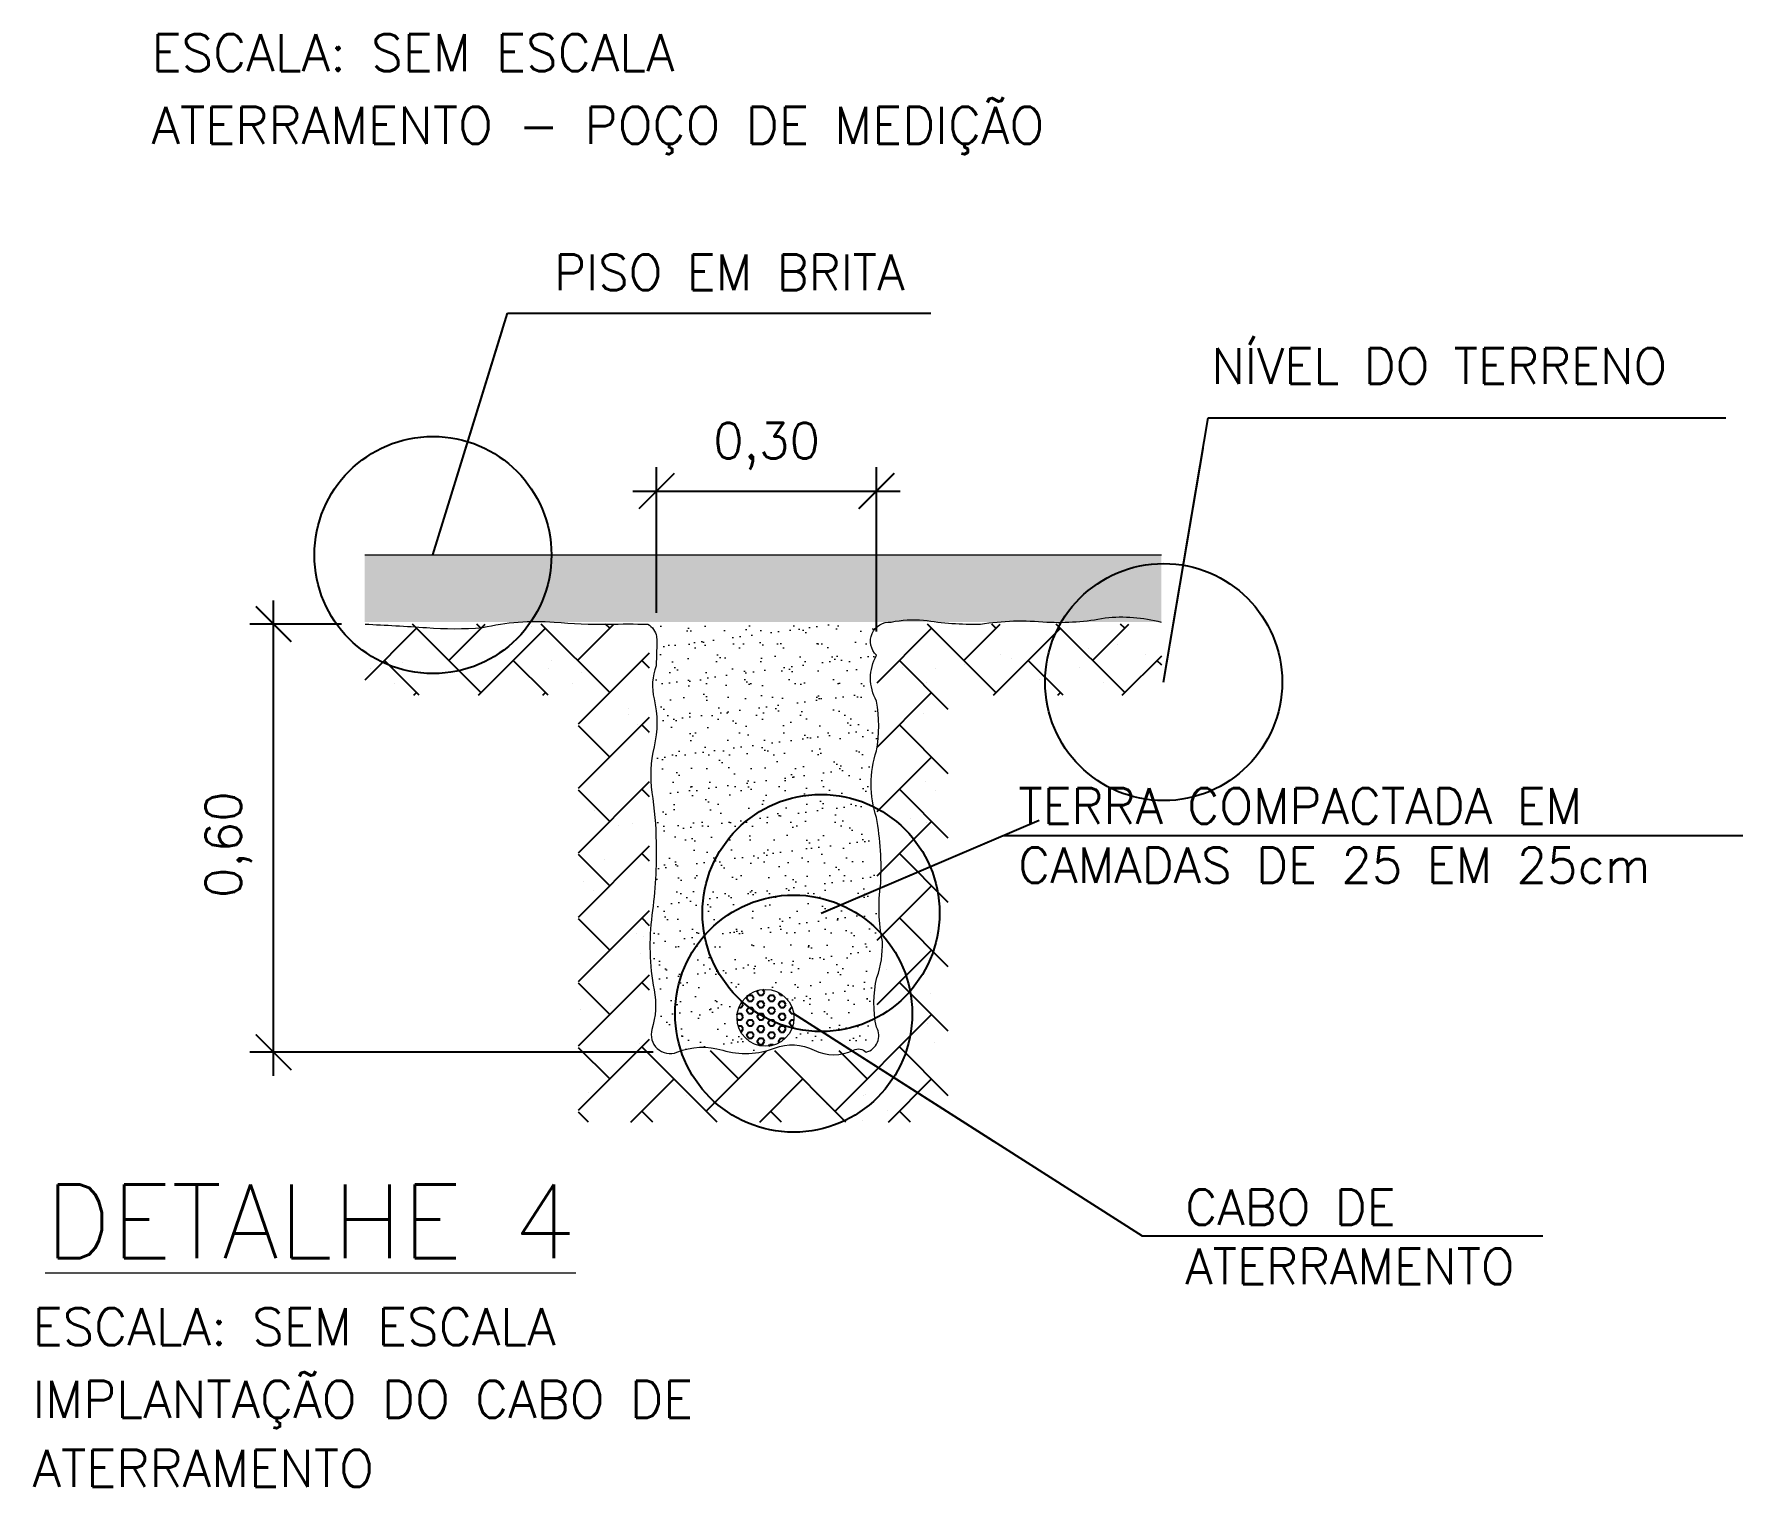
# Model space of a CAD drawing. Header units: inches. Extents: x -7660 to 802, y -193 to 3.
# Drawn here: x 671.89 to 679.1, y -101.46 to -95.34 of the extents above; entities that cross this region are included whole.
import ezdxf

# ---------------------------------------------------------------- set-up
doc = ezdxf.new("R2010")
doc.units = ezdxf.units.IN
doc.header["$MEASUREMENT"] = 0
for name, color, linetype in [('0-PENA01', 1, 'Continuous'), ('HATCH', 1, 'Continuous'), ('INDICACAO', 1, 'Continuous'), ('L01', 1, 'Continuous'), ('L04', 4, 'Continuous'), ('L253-SOLID20', 253, 'Continuous'), ('LINHADETEXTO', 2, 'Continuous'), ('T03', 3, 'Continuous')]:
    doc.layers.add(name, color=color, linetype=linetype)
doc.styles.add('R140', font='romans.shx')
doc.styles.add('R80E10', font='arial.ttf')
doc.styles.add('Texto Cotas', font='romans.shx')
doc.dimstyles.new('ESCALA1-10', dxfattribs={"dimtxt": 5, "dimasz": 1, "dimexe": 2, "dimexo": 2, "dimgap": 1, "dimtad": 1, "dimdec": 0, "dimzin": 0, "dimdsep": 46, "dimtxsty": 'R80E10', "dimblk1": 'DOT', "dimblk2": 'DOT', "dimsah": 1, "dimcen": 1, "dimdle": 2, "dimclrd": 1, "dimclre": 2, "dimclrt": 256, "dimadec": 0, "dimazin": 0, "dimtfac": 1, "dimtdec": 0, "dimtix": 1, "dimtmove": 2, "dimatfit": 3, "dimldrblk": 'ORIGIN', "dimfxl": 1, "dimtolj": 1, "dimtzin": 0, "dimarcsym": 0})
doc.dimstyles.new('huawei_stand Cota 1-100', dxfattribs={"dimscale": 0, "dimtxt": 0.15, "dimasz": 0.15, "dimexe": 0.1, "dimexo": 0.1, "dimgap": 0.1, "dimtad": 1, "dimzin": 0, "dimdsep": 46, "dimtxsty": 'Texto Cotas', "dimblk": 'ARCHTICK', "dimcen": 0.2, "dimdle": 0.1, "dimclrd": 256, "dimclre": 256, "dimclrt": 256, "dimadec": 0, "dimazin": 0, "dimtfac": 1, "dimtix": 1, "dimtmove": 0, "dimatfit": 3, "dimfxl": 1, "dimtolj": 1, "dimtzin": 0, "dimarcsym": 1})

# ---------------------------------------------------------------- blocks, each defined once
blk = doc.blocks.new('_Dot')
at = {"layer": '0-PENA01', "color": 0, "lineweight": -2}
blk.add_line((-0.5, 0), (-1, 0), dxfattribs=at)
at = {"layer": '0-PENA01', "color": 0, "const_width": 0.5}
blk.add_lwpolyline([(-0.25, 0, 1), (0.25, 0, 1)], format="xyb", close=True, dxfattribs=at)
blk = doc.blocks.new('_Origin')
at = {"color": 0, "linetype": 'ByBlock', "lineweight": -2}
blk.add_line((0, 0), (-1, 0), dxfattribs=at)
blk.add_circle((0, 0), 0.5, dxfattribs=at)
blk = doc.blocks.new('*X208')
at = {"color": 0}
for p, q in [((6577.78, -1545.46), (6595.89, -1527.35)), ((6618.52, -1549.98), (6594.45, -1525.91)), ((6607.21, -1538.66), (6619.96, -1525.91)), ((6618.52, -1527.35), (6617.08, -1525.91)), ((6617.59, -1550.91), (6641.15, -1527.35)), ((6663.77, -1549.98), (6639.71, -1525.91)), ((6652.46, -1538.66), (6665.22, -1525.91)), ((6663.77, -1527.35), (6662.33, -1525.91)), ((6757.78, -1546.48), (6776.91, -1527.35)), ((6799.54, -1549.98), (6775.47, -1525.91)), ((6788.23, -1538.66), (6800.98, -1525.91)), ((6799.54, -1527.35), (6798.1, -1525.91)), ((6798.61, -1550.91), (6822.17, -1527.35)), ((6844.79, -1549.98), (6820.72, -1525.91)), ((6833.48, -1538.66), (6846.24, -1525.91)), ((6844.79, -1527.35), (6843.35, -1525.91)), ((6652.78, -1560.97), (6677.78, -1535.97)), ((6843.86, -1550.91), (6857.78, -1536.99)), ((6596.82, -1550.91), (6584.58, -1538.66)), ((6642.08, -1550.91), (6629.83, -1538.66)), ((6677.78, -1541.36), (6675.09, -1538.66)), ((6782.78, -1555.85), (6765.6, -1538.66)), ((6823.1, -1550.91), (6810.85, -1538.66)), ((6857.78, -1540.34), (6856.11, -1538.66)), ((6594.96, -1550.91), (6595.89, -1549.98)), ((6640.22, -1550.91), (6641.15, -1549.98)), ((6757.78, -1569.11), (6776.91, -1549.98)), ((6821.24, -1550.91), (6822.17, -1549.98)), ((6652.78, -1583.6), (6677.78, -1558.6)), ((6677.78, -1563.99), (6675.09, -1561.29)), ((6782.78, -1578.48), (6765.6, -1561.29)), ((6663.77, -1572.61), (6652.78, -1561.62)), ((6757.78, -1591.73), (6776.91, -1572.61)), ((6652.78, -1606.22), (6677.78, -1581.22)), ((6663.77, -1595.23), (6652.78, -1584.24)), ((6677.78, -1586.62), (6675.09, -1583.92)), ((6782.78, -1601.11), (6765.6, -1583.92)), ((6757.78, -1614.36), (6776.91, -1595.23)), ((6652.78, -1628.85), (6677.78, -1603.85)), ((6663.77, -1617.86), (6652.78, -1606.87)), ((6677.78, -1609.24), (6675.09, -1606.55)), ((6782.78, -1623.73), (6765.6, -1606.55)), ((6757.78, -1636.99), (6776.91, -1617.86)), ((6652.78, -1651.48), (6677.78, -1626.48)), ((6663.77, -1640.49), (6652.78, -1629.5)), ((6677.78, -1631.87), (6675.09, -1629.17)), ((6782.78, -1646.36), (6765.6, -1629.17)), ((6757.78, -1659.61), (6776.91, -1640.49)), ((6652.78, -1674.11), (6677.78, -1649.11)), ((6663.77, -1663.12), (6652.78, -1652.12)), ((6677.78, -1654.5), (6675.09, -1651.8)), ((6782.78, -1668.99), (6765.6, -1651.8)), ((6742.97, -1697.06), (6776.91, -1663.12)), ((6652.78, -1696.73), (6677.78, -1671.73)), ((6663.77, -1685.74), (6652.78, -1674.75)), ((6701.57, -1700.91), (6675.09, -1674.43)), ((6782.78, -1691.62), (6765.6, -1674.43)), ((6697.72, -1697.06), (6718.86, -1675.91)), ((6709.03, -1685.74), (6699.2, -1675.91)), ((6746.82, -1700.91), (6721.82, -1675.91)), ((6754.28, -1685.74), (6744.45, -1675.91)), ((6671.24, -1700.91), (6686.4, -1685.74)), ((6716.49, -1700.91), (6731.66, -1685.74)), ((6761.74, -1700.91), (6776.91, -1685.74)), ((6656.31, -1700.91), (6652.78, -1697.38)), ((6678.94, -1700.91), (6675.09, -1697.06)), ((6724.2, -1700.91), (6720.34, -1697.06)), ((6769.45, -1700.91), (6765.6, -1697.06))]:
    blk.add_line(p, q, dxfattribs=at)
blk = doc.blocks.new('*X209')
at = {"color": 0}
for p, q in [((6636.29, -1526.9), (6636.29, -1526.9)), ((6793.84, -1525.98), (6793.84, -1525.98)), ((6797.53, -1529.36), (6797.53, -1529.36)), ((6800.98, -1536.47), (6800.98, -1536.47)), ((6832, -1534.35), (6832, -1534.35)), ((6842.41, -1532.98), (6842.41, -1532.98)), ((6852.15, -1536.71), (6852.15, -1536.71)), ((6579.85, -1541.45), (6579.85, -1541.45)), ((6591.1, -1539.51), (6591.1, -1539.51)), ((6642.13, -1541.34), (6642.13, -1541.34)), ((6643.45, -1538.84), (6643.45, -1538.84)), ((6653.69, -1542.85), (6653.69, -1542.85)), ((6766.7, -1541.11), (6766.7, -1541.11)), ((6778.17, -1541.44), (6778.17, -1541.44)), ((6788.58, -1540.07), (6788.58, -1540.07)), ((6804.84, -1537.93), (6804.84, -1537.93)), ((6828.98, -1541), (6828.98, -1541)), ((6588.28, -1546.82), (6588.28, -1546.82)), ((6650.56, -1546.71), (6650.56, -1546.71)), ((6775.13, -1546.49), (6775.13, -1546.49)), ((6814.93, -1545.3), (6814.93, -1545.3)), ((6837.41, -1546.37), (6837.41, -1546.37)), ((6670.5, -1555.61), (6670.5, -1555.61)), ((6670.5, -1557.59), (6670.5, -1557.59)), ((6673.6, -1561.09), (6673.6, -1561.09)), ((6774.01, -1557.17), (6774.01, -1557.17)), ((6677.28, -1564.47), (6677.28, -1564.47)), ((6774.71, -1581.1), (6774.71, -1581.1)), ((6778.4, -1584.48), (6778.4, -1584.48)), ((6658.28, -1591.42), (6658.28, -1591.42)), ((6666.72, -1596.79), (6666.72, -1596.79)), ((6671.76, -1596.13), (6671.76, -1596.13)), ((6769.44, -1594.37), (6769.44, -1594.37)), ((6775.27, -1595.7), (6775.27, -1595.7)), ((6661.77, -1608.55), (6661.77, -1608.55)), ((6654.47, -1616.21), (6654.47, -1616.21)), ((6658.15, -1619.58), (6658.15, -1619.58)), ((6759.36, -1616.02), (6759.36, -1616.02)), ((6673.02, -1634.66), (6673.02, -1634.66)), ((6675.55, -1635.53), (6675.55, -1635.53)), ((6759.27, -1639.59), (6759.27, -1639.59)), ((6776.53, -1634.24), (6776.53, -1634.24)), ((6674.44, -1641.5), (6674.44, -1641.5)), ((6761.21, -1647.24), (6761.21, -1647.24)), ((6771.62, -1645.87), (6771.62, -1645.87)), ((6776.67, -1655.54), (6776.67, -1655.54)), ((6653.54, -1661.41), (6653.54, -1661.41)), ((6663.95, -1660.04), (6663.95, -1660.04)), ((6775.51, -1666.11), (6775.51, -1666.11)), ((6674.28, -1673.2), (6674.28, -1673.2)), ((6777.79, -1672.78), (6777.79, -1672.78)), ((6656.42, -1690.64), (6656.42, -1690.64)), ((6690.59, -1691.58), (6690.59, -1691.58)), ((6699.65, -1693.23), (6699.65, -1693.23)), ((6736.45, -1691.33), (6736.45, -1691.33)), ((6752.87, -1691.47), (6752.87, -1691.47)), ((6753.67, -1691.28), (6753.67, -1691.28)), ((6699.02, -1696.96), (6699.02, -1696.96)), ((6740.14, -1694.71), (6740.14, -1694.71)), ((6761.3, -1696.84), (6761.3, -1696.84)), ((6779.65, -1696.59), (6779.65, -1696.59)), ((6752.49, -1700.17), (6752.49, -1700.17))]:
    blk.add_line(p, q, dxfattribs=at)
blk = doc.blocks.new('*X210')
at = {"color": 0}
for p, q in [((6711.88, -1657.36), (6712.49, -1656.3)), ((6712.5, -1658.44), (6711.88, -1657.36)), ((6712.52, -1656.27), (6713.75, -1656.27)), ((6714.38, -1657.36), (6713.75, -1656.27)), ((6713.75, -1658.44), (6714.38, -1657.36)), ((6715.63, -1655.19), (6715.97, -1654.59)), ((6716.25, -1656.27), (6715.63, -1655.19)), ((6716.25, -1656.27), (6717.5, -1656.27)), ((6717.5, -1656.27), (6718.13, -1655.19)), ((6718.13, -1655.19), (6717.61, -1654.3)), ((6719.38, -1657.36), (6720, -1656.27)), ((6720, -1658.44), (6719.38, -1657.36)), ((6720, -1656.27), (6721.25, -1656.27)), ((6721.88, -1657.36), (6721.25, -1656.27)), ((6721.25, -1658.44), (6721.88, -1657.36)), ((6723.75, -1656.27), (6723.28, -1655.45)), ((6723.75, -1656.27), (6724.56, -1656.27)), ((6708.62, -1663), (6708.75, -1662.77)), ((6708.75, -1662.77), (6710, -1662.77)), ((6709.23, -1660.6), (6710, -1660.6)), ((6710, -1660.6), (6710.63, -1659.52)), ((6710.63, -1663.85), (6710, -1662.77)), ((6710.63, -1659.52), (6710.18, -1658.76)), ((6711.88, -1661.69), (6712.5, -1660.6)), ((6712.5, -1662.77), (6711.88, -1661.69)), ((6712.5, -1658.44), (6713.75, -1658.44)), ((6712.5, -1660.6), (6713.75, -1660.6)), ((6712.5, -1662.77), (6713.75, -1662.77)), ((6714.38, -1661.69), (6713.75, -1660.6)), ((6713.75, -1662.77), (6714.38, -1661.69)), ((6715.63, -1659.52), (6716.25, -1658.44)), ((6716.25, -1660.6), (6715.63, -1659.52)), ((6715.63, -1663.85), (6716.25, -1662.77)), ((6716.25, -1658.44), (6717.5, -1658.44)), ((6716.25, -1660.6), (6717.5, -1660.6)), ((6716.25, -1662.77), (6717.5, -1662.77)), ((6718.13, -1659.52), (6717.5, -1658.44)), ((6717.5, -1660.6), (6718.13, -1659.52)), ((6718.13, -1663.85), (6717.5, -1662.77)), ((6719.38, -1661.69), (6720, -1660.6)), ((6720, -1662.77), (6719.38, -1661.69)), ((6720, -1658.44), (6721.25, -1658.44)), ((6720, -1660.6), (6721.25, -1660.6)), ((6720, -1662.77), (6721.25, -1662.77)), ((6721.88, -1661.69), (6721.25, -1660.6)), ((6721.25, -1662.77), (6721.88, -1661.69)), ((6723.13, -1659.52), (6723.75, -1658.44)), ((6723.75, -1660.6), (6723.13, -1659.52)), ((6723.13, -1663.85), (6723.75, -1662.77)), ((6723.75, -1658.44), (6725, -1658.44)), ((6723.75, -1660.6), (6725, -1660.6)), ((6723.75, -1662.77), (6725, -1662.77)), ((6725.63, -1659.52), (6725, -1658.44)), ((6725, -1660.6), (6725.63, -1659.52)), ((6725.63, -1663.85), (6725, -1662.77)), ((6726.88, -1661.69), (6727.5, -1660.6)), ((6727.5, -1662.77), (6726.88, -1661.69)), ((6727.5, -1660.6), (6727.85, -1660.6)), ((6727.5, -1662.77), (6728.43, -1662.77)), ((6708.75, -1664.93), (6708.54, -1664.57)), ((6708.75, -1664.93), (6710, -1664.93)), ((6708.95, -1667.1), (6710, -1667.1)), ((6709.88, -1669.26), (6710, -1669.26)), ((6710, -1664.93), (6710.63, -1663.85)), ((6710.63, -1668.18), (6710, -1667.1)), ((6710, -1669.26), (6710.63, -1668.18)), ((6711.88, -1666.02), (6712.5, -1664.93)), ((6712.5, -1667.1), (6711.88, -1666.02)), ((6711.88, -1670.35), (6712.5, -1669.26)), ((6712.5, -1664.93), (6713.75, -1664.93)), ((6712.5, -1667.1), (6713.75, -1667.1)), ((6712.5, -1669.26), (6713.75, -1669.26)), ((6714.38, -1666.02), (6713.75, -1664.93)), ((6713.75, -1667.1), (6714.38, -1666.02)), ((6714.38, -1670.35), (6713.75, -1669.26)), ((6716.25, -1664.93), (6715.63, -1663.85)), ((6715.63, -1668.18), (6716.25, -1667.1)), ((6716.25, -1669.26), (6715.63, -1668.18)), ((6716.25, -1664.93), (6717.5, -1664.93)), ((6716.25, -1667.1), (6717.5, -1667.1)), ((6716.25, -1669.26), (6717.5, -1669.26)), ((6717.5, -1664.93), (6718.13, -1663.85)), ((6718.13, -1668.18), (6717.5, -1667.1)), ((6717.5, -1669.26), (6718.13, -1668.18)), ((6719.38, -1666.02), (6720, -1664.93)), ((6720, -1667.1), (6719.38, -1666.02)), ((6719.38, -1670.35), (6720, -1669.26)), ((6720, -1664.93), (6721.25, -1664.93)), ((6720, -1667.1), (6721.25, -1667.1)), ((6720, -1669.26), (6721.25, -1669.26)), ((6721.88, -1666.02), (6721.25, -1664.93)), ((6721.25, -1667.1), (6721.88, -1666.02)), ((6721.88, -1670.35), (6721.25, -1669.26)), ((6723.75, -1664.93), (6723.13, -1663.85)), ((6723.13, -1668.18), (6723.75, -1667.1)), ((6723.75, -1669.26), (6723.13, -1668.18)), ((6723.75, -1664.93), (6725, -1664.93)), ((6723.75, -1667.1), (6725, -1667.1)), ((6723.75, -1669.26), (6725, -1669.26)), ((6725, -1664.93), (6725.63, -1663.85)), ((6725.63, -1668.18), (6725, -1667.1)), ((6725, -1669.26), (6725.63, -1668.18)), ((6726.88, -1666.02), (6727.5, -1664.93)), ((6727.5, -1667.1), (6726.88, -1666.02)), ((6727.5, -1664.93), (6728.51, -1664.93)), ((6727.5, -1667.1), (6728.13, -1667.1)), ((6712.5, -1671.43), (6711.88, -1670.35)), ((6712.5, -1671.43), (6713.75, -1671.43)), ((6713.75, -1671.43), (6714.38, -1670.35)), ((6715.63, -1672.51), (6716.25, -1671.43)), ((6716.25, -1673.59), (6715.63, -1672.51)), ((6716.25, -1671.43), (6717.5, -1671.43)), ((6716.25, -1673.59), (6717.5, -1673.59)), ((6718.13, -1672.51), (6717.5, -1671.43)), ((6717.5, -1673.59), (6718.13, -1672.51)), ((6720, -1671.43), (6719.38, -1670.35)), ((6719.65, -1674.2), (6720, -1673.59)), ((6720, -1671.43), (6721.25, -1671.43)), ((6720, -1673.59), (6721.25, -1673.59)), ((6721.25, -1671.43), (6721.88, -1670.35)), ((6721.39, -1673.84), (6721.25, -1673.59)), ((6723.13, -1672.51), (6723.75, -1671.43)), ((6723.4, -1672.99), (6723.13, -1672.51)), ((6723.75, -1671.43), (6725, -1671.43)), ((6725.18, -1671.74), (6725, -1671.43))]:
    blk.add_line(p, q, dxfattribs=at)
blk = doc.blocks.new('_ArchTick')
at = {"const_width": 0.05}
blk.add_lwpolyline([(-0.5, -0.5), (0.5, 0.5)], dxfattribs=at)
blk = doc.blocks.new('*D236')
at = {"lineweight": -2, "transparency": 16777216}
for p, q in [((674.5174, -97.7779), (674.5174, -97.1644)), ((675.4448, -97.8571), (675.4448, -97.1644)), ((674.4174, -97.2644), (675.5448, -97.2644))]:
    blk.add_line(p, q, dxfattribs=at)
at = {"lineweight": -2, "transparency": 16777216, "xscale": 0.15, "yscale": 0.15, "zscale": 0.15, "rotation": 180}
blk.add_blockref('_ArchTick', (674.5174, -97.2644), dxfattribs=at)
at = {"lineweight": -2, "transparency": 16777216, "xscale": 0.15, "yscale": 0.15, "zscale": 0.15}
blk.add_blockref('_ArchTick', (675.4448, -97.2644), dxfattribs=at)
at = {"lineweight": 5, "transparency": 16777216, "insert": (674.9811, -97.0751), "char_height": 0.15, "attachment_point": 5, "style": 'Texto Cotas'}
blk.add_mtext('\\A1;0,30', dxfattribs=at)
blk = doc.blocks.new('*D237')
at = {"lineweight": -2, "transparency": 16777216}
for p, q in [((672.9018, -99.7309), (672.9018, -97.7257)), ((673.1876, -97.8257), (672.8018, -97.8257)), ((674.503, -99.6309), (672.8018, -99.6309))]:
    blk.add_line(p, q, dxfattribs=at)
at = {"lineweight": -2, "transparency": 16777216, "xscale": 0.15, "yscale": 0.15, "zscale": 0.15}
for p, rotation in [((672.9018, -97.8257), 90), ((672.9018, -99.6309), 270)]:
    blk.add_blockref('_ArchTick', p, dxfattribs=dict(at, rotation=rotation))
at = {"lineweight": 5, "transparency": 16777216, "insert": (672.7125, -98.7557), "char_height": 0.15, "attachment_point": 5, "rotation": 90, "style": 'Texto Cotas'}
blk.add_mtext('\\A1;0,60', dxfattribs=at)

msp = doc.modelspace()

# ---------------------------------------------------------------- hatches: boundary and pattern name
at = {"layer": 'L01', "lineweight": 5}
h = msp.add_hatch(dxfattribs=at)
h.set_pattern_fill('AR-SAND', color=256, scale=0.06, style=0)
h.set_pattern_definition([(37.5, (528.68447, -261.28784), (-0.0037796, 0.115609426), [0, -0.0912, 0, -0.102, 0, -0.0975]), (7.5, (528.68447, -261.28784), (0.1061866, 0.16932876), [0, -0.0492, 0, -0.0822, 0, -0.0315]), (327.5, (528.61067, -261.28784), (0.18684851, 0.000339543), [0, -0.03, 0, -0.108, 0, -0.141]), (317.5, (528.61067, -261.28784), (0.1803676, 0.05266053), [0, -0.015, 0, -0.0708, 0, -0.081])])
h.paths.add_polyline_path([(675.44481, -98.36021, 0.0057202), (675.44706, -98.34668), (675.44596, -98.15659, 0.0028307), (675.44481, -98.1499, -0.2610036), (675.44481, -97.95711, -0.42914), (675.44481, -97.83913), (675.44481, -97.83711), (675.44836, -97.83594, -0.1560102), (675.49419, -97.817), (674.48022, -97.82566, -0.2146825), (674.51739, -97.87792, -0.0147954), (674.51615, -97.98257), (674.51383, -98.17823, -0.0811314), (674.51221, -98.31555), (674.50854, -98.6246, -0.0186128), (674.5153, -98.74579, -0.0312681), (674.5041, -98.99978), (674.50017, -99.33076, 0.0095565), (674.50653, -99.36797, -0.1210261), (674.49776, -99.53447), (674.60299, -99.63087, -0.1694288), (674.7959, -99.6221, 0.0168999), (674.81802, -99.6279), (674.97651, -99.62572, 0.002315), (674.97954, -99.62493), (674.94722, -99.60217, -0.3432982), (674.85668, -99.48585, -0.371098), (674.95882, -99.36718), (674.96423, -99.36406), (674.96556, -99.36636, -0.147646), (675.03353, -99.38017), (675.03353, -99.38017), (675.03353, -99.38017, -0.0381728), (675.04894, -99.39004), (675.04894, -99.39004), (675.04894, -99.39004, -0.1385214), (675.08839, -99.442), (675.08839, -99.442), (675.08839, -99.442, -0.0937846), (675.09668, -99.48585, -0.2143769), (675.05636, -99.57558), (675.05636, -99.57558), (675.05636, -99.57558, -0.1412317), (674.99638, -99.60422), (675.00118, -99.61841, 0.0109684), (675.01513, -99.61334, -0.2093773), (675.17813, -99.62029), (675.34835, -99.6221, -0.3315664), (675.40096, -99.63087), (675.45411, -99.56636), (675.45404, -99.55559, 0.1100141), (675.44481, -99.52571, -0.1135244), (675.44658, -99.31553, 0.0117524), (675.45255, -99.29724), (675.4489, -98.66498, 0.0049976), (675.44481, -98.64063, -0.1640508)])

# ---------------------------------------------------------------- linework, layer by layer
msp.add_line((673.2863, -97.53406), (676.64618, -97.53406), dxfattribs=at)
at = {"layer": 'L04', "lineweight": 5}
msp.add_lwpolyline([(673.28764, -97.82566, -0.0053543), (673.54686, -97.84044, 0.037745), (673.78349, -97.84044, -0.0764101), (674.08562, -97.8169, 0.0276574), (674.31361, -97.82566, -0.008442), (674.48022, -97.82566, -0.2146825), (674.51739, -97.87792, -0.0173931), (674.5153, -98.00093, 0.1518062), (674.50653, -98.14114, -0.1199973), (674.50653, -98.34269, 0.0970019), (674.49776, -98.53548, -0.0323859), (674.5153, -98.74579, -0.0378006), (674.49776, -99.0525, 0.0804091), (674.50653, -99.36797, -0.1210261), (674.49776, -99.53447, 0.6288173), (674.60299, -99.63087, -0.1694288), (674.7959, -99.6221, 0.1666315), (675.01513, -99.61334, -0.2145696), (675.18174, -99.6221, 0.2324474), (675.34835, -99.6221, -0.3315664), (675.40096, -99.63087, 0.4917278), (675.44481, -99.52571, -0.1135244), (675.44658, -99.31553, 0.0941618), (675.46964, -99.16442, -0.0848598), (675.46234, -98.92105, 0.0570545), (675.44481, -98.64063, -0.1640508), (675.44481, -98.36021, 0.0883699), (675.44481, -98.1499, -0.2610036), (675.44481, -97.95711, -0.7014516), (675.50619, -97.8169, -0.0738933), (675.64366, -97.80864, 0.0430255), (675.88325, -97.82566, -0.0632754), (676.16386, -97.8169, 0.0606124), (676.40939, -97.79937, -0.0930401), (676.64615, -97.8169, 0.0103776)], format="xyb", dxfattribs=at)
msp.add_circle((674.97668, -99.48585), 0.12, dxfattribs=at)
at = {"layer": 'L253-SOLID20', "lineweight": 5}
msp.add_solid([(673.2863, -97.53406), (673.2863, -97.8169), (676.64615, -97.53406), (676.64615, -97.8169)], dxfattribs=at)

# ---------------------------------------------------------------- block references
at = {"layer": 'HATCH', "lineweight": 5, "xscale": 0.01199999999720603, "yscale": 0.01199999999720603, "zscale": 0.01199999999720603}
for name in ['*X208', '*X209', '*X210']:
    msp.add_blockref(name, (594.35423, -79.51476), dxfattribs=at)

# ---------------------------------------------------------------- texts
at = {"lineweight": 5, "char_height": 0.15, "attachment_point": 1, "style": 'Texto Cotas'}
for s, insert in [('PISO EM BRITA', (674.08471, -96.26681)), ('NÍVEL DO TERRENO', (676.85705, -96.66173)), ('TERRA COMPACTADA EM\\PCAMADAS DE 25 EM 25cm', (676.04246, -98.51706)), ('CABO DE \\PATERRAMENTO', (676.74722, -100.20911))]:
    msp.add_mtext(s, dxfattribs=dict(at, insert=insert))
at = {"layer": 'LINHADETEXTO', "color": 2, "lineweight": 5, "style": 'R140'}
for s, p in [('ESCALA: SEM ESCALA', (672.38684, -95.49338)), ('ATERRAMENTO - POÇO DE MEDIÇÃO', (672.38684, -95.7997)), ('ESCALA: SEM ESCALA', (671.88519, -100.86594)), ('IMPLANTAÇÃO DO CABO DE', (671.88519, -101.17226)), ('ATERRAMENTO', (671.88519, -101.46351))]:
    msp.add_text(s, height=0.15552, dxfattribs=at).set_placement(p)
at = {"layer": 'LINHADETEXTO', "color": 3, "lineweight": 5, "insert": (671.93767, -100.18809), "char_height": 0.31104, "width": 23.0065899, "attachment_point": 1, "style": 'R140'}
msp.add_mtext('{\\LDETALHE 4}', dxfattribs=at)

# ---------------------------------------------------------------- dimensions: what is measured, and where the dimension line sits
at = {"lineweight": 5}
dim = msp.add_linear_dim(base=(675.44481, -97.2644), p1=(674.51739, -97.87792), p2=(675.44481, -97.95711), text='0,30', dimstyle='huawei_stand Cota 1-100', override={"dimscale": 1, "dimfxl": 0.07}, dxfattribs=at)
dim.commit()
dim.dimension.update_dxf_attribs({"geometry": '*D236', "text_midpoint": (674.9811, -97.07511)})
dim = msp.add_linear_dim(base=(672.90179, -97.82566), p1=(674.60299, -99.63087), p2=(673.28764, -97.82566), angle=90, text='0,60', dimstyle='huawei_stand Cota 1-100', override={"dimscale": 1, "dimfxl": 0.07}, dxfattribs=at)
dim.commit()
dim.dimension.update_dxf_attribs({"geometry": '*D237', "text_midpoint": (672.90179, -98.7557), "dimtype": 160})

# ---------------------------------------------------------------- leaders
at = {"layer": 'INDICACAO', "lineweight": 5}
for points in [[(673.57386, -97.53406), (673.8879, -96.51496), (675.67458, -96.51496)], [(676.65578, -98.07001), (676.84373, -96.95631), (679.0271, -96.95631)], [(675.21068, -99.04385), (675.97921, -98.71702), (679.09886, -98.71702)]]:
    msp.add_leader(points, dimstyle='ESCALA1-10', dxfattribs=at)
at = {"layer": 'T03', "lineweight": 5}
msp.add_leader([(675.09535, -99.46798), (676.5653, -100.40563), (678.25497, -100.40563)], dimstyle='ESCALA1-10', override={"dimgap": 1, "dimtad": 0}, dxfattribs=at)

doc.saveas('drawing.dxf')
